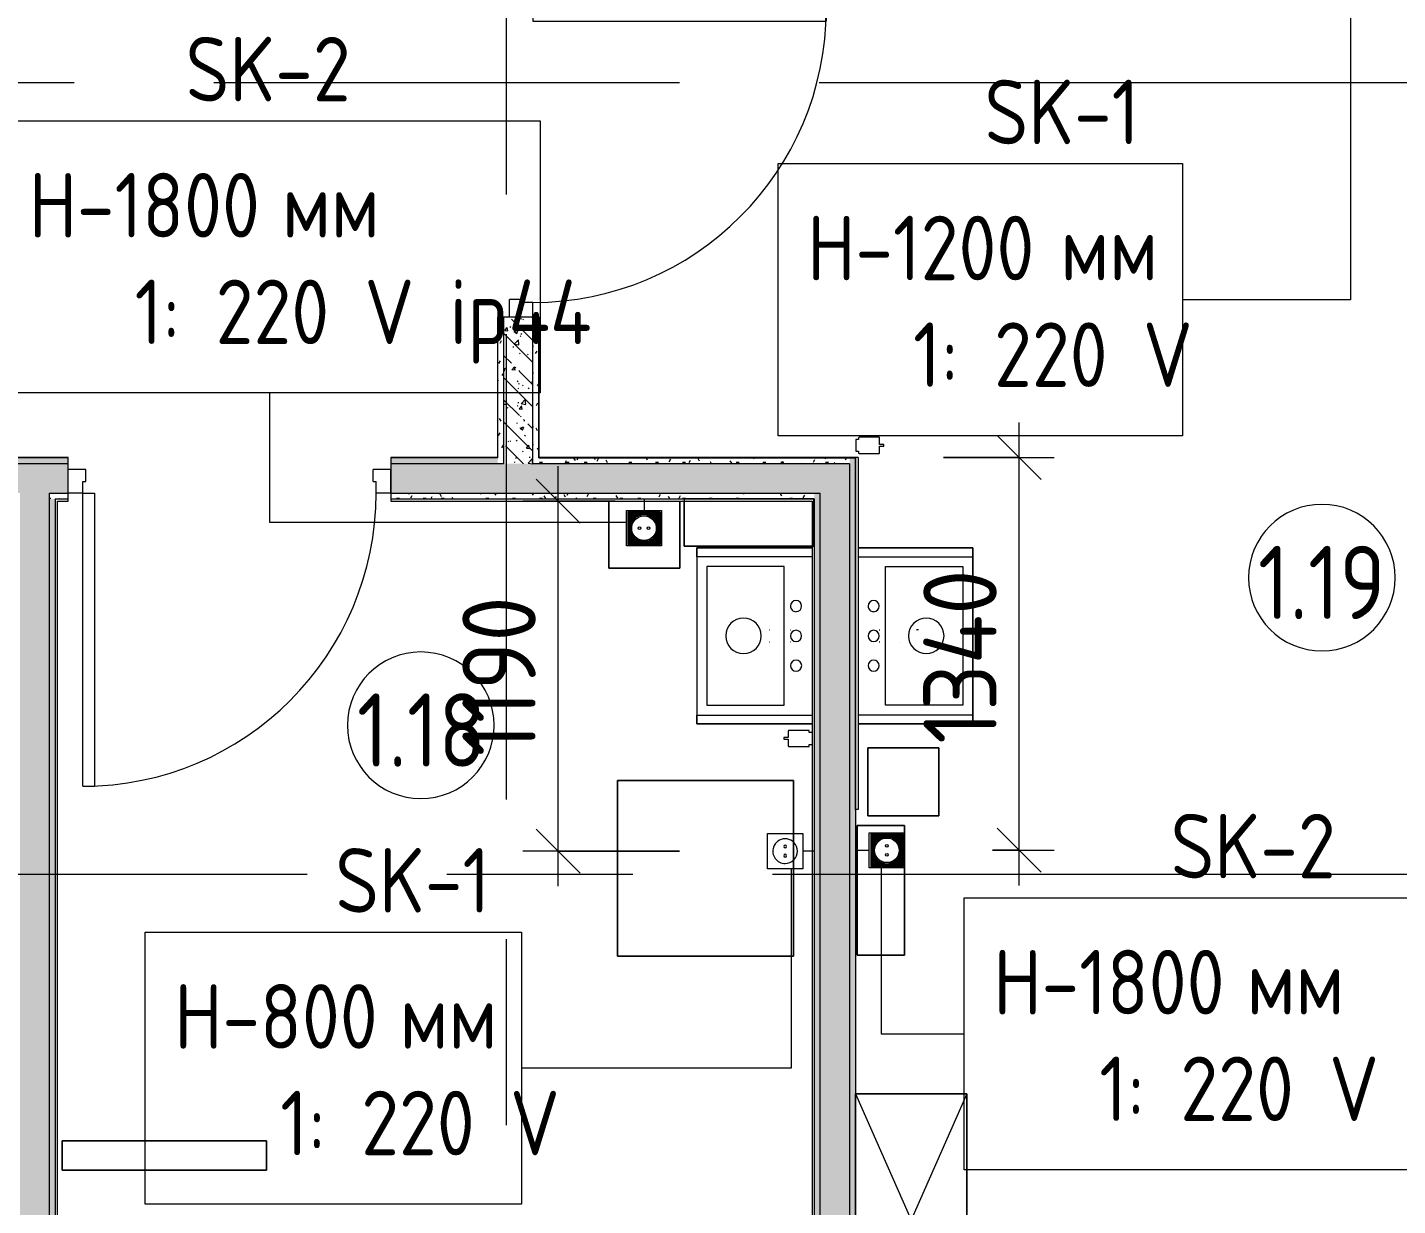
# Model space of a CAD drawing. Header units: millimetres. Extents: x 35881 to 234190, y -8553 to 29063.
# Drawn here: x 79026 to 83699, y 6670 to 10688 of the extents above; entities that cross this region are included whole.
import ezdxf

# ---------------------------------------------------------------- set-up
doc = ezdxf.new("R2010")
doc.units = ezdxf.units.MM
doc.linetypes.add('Осевая', pattern=[3175, 635, -476.25, 1587.5, -476.25])
for name, color, linetype, lineweight in [('0-1', 7, 'Continuous', 9), ('A-ANNO-DIMS', 7, 'Continuous', 9), ('A-ANNO-DIMS-100', 7, 'Continuous', 9), ('A-AREA-IDEN', 7, 'Continuous', 9), ('A-DETL-GENF', 7, 'Continuous', 9), ('A-DOOR', 7, 'Continuous', 9), ('A-DOOR-1', 7, 'Continuous', 13), ('A-DOOR-FRAM', 7, 'Continuous', 13), ('A-GENM', 7, 'Continuous', 9), ('A-WALL', 7, 'Continuous', 9), ('E-ELEC-FIXT-IDEN', 7, 'Continuous', 9), ('I-WALL', 7, 'Continuous', 9), ('P-SANR-FIXT', 7, 'Continuous', 9), ('Оси', 7, 'Continuous', 9), ('Оси-2', 7, 'Осевая', 9), ('Электрические приборы', 7, 'Continuous', 9)]:
    doc.layers.add(name, color=color, linetype=linetype, lineweight=lineweight)
for name, color, linetype, lineweight, true_color in [('A-WALL-1', 7, 'Continuous', 9, 0x3c3c3c), ('A-WALL-FNSH-1', 7, 'Continuous', 9, 0x3c3c3c), ('I-FURN-1', 7, 'Continuous', 9, 0xf0f0f0), ('Оси розеток', 7, 'Continuous', 9, 0xff1e23)]:
    doc.layers.add(name, color=color, linetype=linetype, lineweight=lineweight, true_color=true_color)
doc.styles.add('GOST Common', font='GOST_Common.ttf', dxfattribs={"width": 0.9, "height": 220})
doc.styles.add('GOST Common_1', font='GOST_Common.ttf', dxfattribs={"width": 0.9, "height": 250})
doc.styles.add('ISOCPEUR', font='isocpeur.ttf', dxfattribs={"width": 0.9, "height": 250})
doc.dimstyles.new('ISO-2_5_0_9К_БОЛЬШОЙ', dxfattribs={"dimscale": 304.8, "dimtxt": 248.995294, "dimasz": 0.492126, "dimexe": 0.393701, "dimexo": 0.984252, "dimgap": 0, "dimtad": 1, "dimdec": 0, "dimrnd": 10, "dimzin": 0, "dimdsep": 46, "dimtxsty": 'ISOCPEUR', "dimblk1": 'OBLIQUE', "dimblk2": 'OBLIQUE', "dimsah": 1, "dimcen": 0.09, "dimdle": 0.393701, "dimazin": 0, "dimtfac": 1, "dimtdec": 4, "dimtix": 1, "dimtmove": 0, "dimatfit": 3, "dimfxl": 1, "dimtvp": 1, "dimtolj": 1, "dimtzin": 0, "dimarcsym": 2})
pattern_1 = [(135, (0, 0), (-75.43415, -75.43415), [106.68, -17.78, 3.556, -17.78]), (135, (0, 75.39), (-75.43415, -75.43415), []), (50, (0, 0), (127.52922, -11.15758), [13.335, -146.685]), (355, (0, 0), (-24.66966, 133.74002), [10.668, -117.348]), (100.451, (10.63, -0.93), (102.85973, 122.58178), [11.333, -124.663]), (46.184, (0, 35.56), (189.75516, -29.43036), [20.002, -220.027]), (96.636, (15.81, 33.1), (166.1822, 173.1996), [17, -186.995]), (351.184, (0, 35.56), (166.18393, 173.19757), [16.002, -176.022]), (21, (17.78, 26.67), (106.13027, -71.58603), [13.335, -146.685]), (326, (17.78, 26.67), (43.26188, 128.93175), [10.668, -117.348]), (71.451, (26.62, 20.7), (149.39198, 57.34505), [11.333, -124.663]), (37.5, (0, 0), (2.162228, 59.188357), [3.353, -112.573, 3.353, -115.773, -117.792]), (37.5, (0, 0), (2.162228, 59.188357), [-235.052, 3.353, -114.44]), (7.5, (0, 0), (46.773857, 70.12615), [3.353, -64.567, 3.353, -109.906, -44.894]), (7.5, (0, 0), (46.773857, 70.12615), [-181.178, 3.353, -41.542]), (327.5, (-39.65, 0), (94.91367, -4.010093), [3.353, -41.097, 3.353, -135.331, -184.023]), (327.5, (-39.65, 0), (94.91367, -4.010093), [-183.134, 3.353, -180.67]), (317.5, (-57.43, 0), (103.69057, 17.79882), [3.353, -54.432, 3.353, -88.748, -130.683]), (317.5, (-57.43, 0), (103.69057, 17.79882), [-149.885, 3.353, -127.33])]
pattern_2 = [(0, (0, 0), (121.92, 30.48), [10.058, -81.382, 10.058, -81.382, -487.68]), (0, (0, 0), (121.92, 30.48), [-182.88, 10.058, -172.822, 10.058, -81.382, -213.36]), (0, (0, 0), (121.92, 30.48), [-457.2, 10.058, -50.902, 10.058, -142.342]), (120, (45.72, 15.24), (-87.356454, 90.345817), [10.058, -81.382, 10.058, -81.382, -487.68]), (120, (45.72, 15.24), (-87.356454, 90.345817), [-182.88, 10.058, -172.822, 10.058, -81.382, -213.36]), (120, (45.72, 15.24), (-87.356454, 90.345817), [-457.2, 10.058, -50.902, 10.058, -142.342]), (240, (60.96, 76.2), (-34.563546, -120.825817), [10.058, -81.382, 10.058, -81.382, -487.68]), (240, (60.96, 76.2), (-34.563546, -120.825817), [-182.88, 10.058, -172.822, 10.058, -81.382, -213.36]), (240, (60.96, 76.2), (-34.563546, -120.825817), [-457.2, 10.058, -50.902, 10.058, -142.342])]

# ---------------------------------------------------------------- blocks, each defined once
blk = doc.blocks.new('110_Дверь_СКБ_1Ст_Внутренняя1 - Д-4 _л_ 1100x2100h_су мгн-33293497-План размещения напольных электротехнических лючков и розеток 1 этажа в осях 12-23')
at = {"layer": 'A-DOOR'}
blk.add_arc((512.5, 50), 1000, 90, 180, dxfattribs=at)
at = {"layer": 'A-DOOR-1'}
for p, q in [((512.5, 1050), (472.5, 1050)), ((472.5, 50), (472.5, 1050)), ((512.5, 1050), (512.5, 50)), ((512.5, 50), (472.5, 50))]:
    blk.add_line(p, q, dxfattribs=at)
at = {"layer": 'A-DOOR-FRAM'}
for p, q in [((-537.5, 50), (-537.5, -30)), ((-537.5, 50), (-487.5, 50)), ((-487.5, 50), (-487.5, 10)), ((512.5, 50), (512.5, 10)), ((512.5, 50), (562.5, 50)), ((562.5, 50), (562.5, -30)), ((-477.5, 10), (-487.5, 10)), ((-477.5, 10), (-477.5, -30)), ((502.5, 10), (502.5, -30)), ((512.5, 10), (502.5, 10)), ((-537.5, -30), (-477.5, -30)), ((502.5, -30), (562.5, -30))]:
    blk.add_line(p, q, dxfattribs=at)
blk = doc.blocks.new('110_Дверь_СКБ_1Ст_Внутренняя1 - Д-4 _п_ 1100x2100h_су мгн 2-33304581-План размещения напольных электротехнических лючков и розеток 1 этажа в осях 12-23')
at = {"layer": 'A-DOOR'}
blk.add_arc((-487.5, 50), 1000, 360, 90, dxfattribs=at)
at = {"layer": 'A-DOOR-1'}
for p, q in [((-487.5, 1050), (-447.5, 1050)), ((-487.5, 1050), (-487.5, 50)), ((-447.5, 50), (-447.5, 1050)), ((-487.5, 50), (-447.5, 50))]:
    blk.add_line(p, q, dxfattribs=at)
at = {"layer": 'A-DOOR-FRAM'}
for p, q in [((-487.5, 50), (-537.5, 50)), ((-537.5, 50), (-537.5, -30)), ((-487.5, 50), (-487.5, 10)), ((562.5, 50), (512.5, 50)), ((512.5, 50), (512.5, 10)), ((562.5, 50), (562.5, -30)), ((-487.5, 10), (-477.5, 10)), ((-477.5, 10), (-477.5, -30)), ((502.5, 10), (512.5, 10)), ((502.5, 10), (502.5, -30)), ((-477.5, -30), (-537.5, -30)), ((562.5, -30), (502.5, -30))]:
    blk.add_line(p, q, dxfattribs=at)
blk = doc.blocks.new('Блок Розеток и Выключателей - Блок Розеток и Выключателей_SK1-V64-План размещения напольных электротехнических лючков и розеток 1 этажа в осях 12-23')
at = {"layer": 'A-DETL-GENF'}
for p, q in [((-60, -40), (60, -40)), ((-60, -71.4), (-60, -40)), ((60, -40), (60, -71.4)), ((-60, -160), (-60, -71.4)), ((60, -71.4), (60, -160)), ((60, -160), (-60, -160))]:
    blk.add_line(p, q, dxfattribs=at)
for centre, radius, start, end in [((0, -100), 42, 144, 180), ((0, -100), 42, 134.8487, 144), ((0, -100), 42, 45.1513, 134.8487), ((0, -100), 42, 0, 45.1513), ((0, -100), 42, 180, 252), ((-15.6, -100), 4.8, 0, 180), ((-15.6, -100), 4.8, 180, 0), ((0, -100), 42, 252, 0), ((15.6, -100), 4.8, 0, 180), ((15.6, -100), 4.8, 180, 0)]:
    blk.add_arc(centre, radius, start, end, dxfattribs=at)
at = {"layer": 'Оси розеток'}
blk.add_line((0, 0), (0, -40), dxfattribs=at)
blk = doc.blocks.new('Блок Розеток и Выключателей - Блок Розеток и Выключателей_SK2-27368969-План размещения напольных электротехнических лючков и розеток 1 этажа в осях 12-23')
at = {"layer": 'A-DETL-GENF'}
for p, q in [((-60, -40), (60, -40)), ((-60, -160), (-60, -40)), ((-55.2, -44.8), (-55.2, -155.2)), ((55.2, -44.8), (-55.2, -44.8)), ((55.2, -44.8), (55.2, -155.2)), ((60, -40), (60, -160)), ((-52.8, -47.2), (-52.8, -152.8)), ((52.8, -47.2), (-52.8, -47.2)), ((50.4, -49.6), (-50.4, -49.6)), ((-50.4, -49.6), (-50.4, -150.4)), ((48, -52), (-48, -52)), ((-48, -52), (-48, -148)), ((45.6, -54.4), (-45.6, -54.4)), ((-45.6, -54.4), (-45.6, -145.6)), ((-9.6, -56.8), (-43.2, -56.8)), ((-43.2, -56.8), (-43.2, -92.8)), ((-16.8, -59.2), (-40.8, -59.2)), ((-40.8, -59.2), (-40.8, -83.2)), ((-21.6, -61.6), (-38.4, -61.6)), ((-38.4, -61.6), (-38.4, -78.4)), ((-26.4, -64), (-36, -64)), ((-36, -64), (-36, -73.6)), ((-28.8, -66.4), (-33.6, -66.4)), ((-33.6, -66.4), (-33.6, -71.2)), ((9.6, -56.8), (43.2, -56.8)), ((16.8, -59.2), (40.8, -59.2)), ((21.6, -61.6), (38.4, -61.6)), ((26.4, -64), (36, -64)), ((28.8, -66.4), (33.6, -66.4)), ((33.6, -66.4), (33.6, -71.2)), ((36, -64), (36, -73.6)), ((38.4, -61.6), (38.4, -78.4)), ((40.8, -59.2), (40.8, -83.2)), ((43.2, -56.8), (43.2, -92.8)), ((45.6, -54.4), (45.6, -145.6)), ((48, -52), (48, -148)), ((50.4, -49.6), (50.4, -150.4)), ((52.8, -47.2), (52.8, -152.8)), ((-43.2, -143.2), (-43.2, -107.2)), ((-40.8, -140.8), (-40.8, -116.8)), ((-38.4, -138.4), (-38.4, -121.6)), ((-21.6, -138.4), (-38.4, -138.4)), ((-36, -136), (-36, -126.4)), ((-26.4, -136), (-36, -136)), ((-33.6, -133.6), (-33.6, -128.8)), ((-28.8, -133.6), (-33.6, -133.6)), ((21.6, -138.4), (38.4, -138.4)), ((26.4, -136), (36, -136)), ((28.8, -133.6), (33.6, -133.6)), ((33.6, -133.6), (33.6, -128.8)), ((36, -136), (36, -126.4)), ((38.4, -138.4), (38.4, -121.6)), ((40.8, -140.8), (40.8, -116.8)), ((43.2, -143.2), (43.2, -107.2)), ((60, -160), (-60, -160)), ((55.2, -155.2), (-55.2, -155.2)), ((52.8, -152.8), (-52.8, -152.8)), ((50.4, -150.4), (-50.4, -150.4)), ((48, -148), (-48, -148)), ((45.6, -145.6), (-45.6, -145.6)), ((-9.6, -143.2), (-43.2, -143.2)), ((-16.8, -140.8), (-40.8, -140.8)), ((9.6, -143.2), (43.2, -143.2)), ((16.8, -140.8), (40.8, -140.8))]:
    blk.add_line(p, q, dxfattribs=at)
for centre, radius in [((0, -100), 42), ((-15.6, -100), 4.8), ((15.6, -100), 4.8)]:
    blk.add_circle(centre, radius, dxfattribs=at)
at = {"layer": 'Оси розеток'}
blk.add_line((0, 0), (0, -40), dxfattribs=at)
blk = doc.blocks.new('Шкаф параметрический - 15_8-25548247-План размещения напольных электротехнических лючков и розеток 1 этажа в осях 12-23')
at = {"layer": 'I-FURN-1'}
for p, q in [((0, 0), (860, 380)), ((0, 380), (860, 0)), ((860, 380), (0, 380)), ((0, 380), (0, 0)), ((0, 0), (0, 380)), ((0, 380), (860, 380)), ((860, 0), (860, 380)), ((860, 380), (860, 0)), ((0, 0), (860, 0)), ((860, 0), (0, 0))]:
    blk.add_line(p, q, dxfattribs=at)
blk = doc.blocks.new('Мойка кухонная - Мойка Steel Hammer SH R 5151 GLOWE 2-V184-План размещения напольных электротехнических лючков и розеток 1 этажа в осях 12-23')
at = {"layer": 'P-SANR-FIXT'}
for p, q in [((-270, 400), (270, 400)), ((-270, 9), (-270, 400)), ((270, 400), (270, 9)), ((-236.6, 366.4), (236.1, 366.4)), ((-236.6, 102.3), (-236.6, 366.4)), ((236.1, 366.4), (236.1, 102.3)), ((236.1, 102.3), (-236.6, 102.3))]:
    blk.add_line(p, q, dxfattribs=at)
for centre, radius, start, end in [((0, 241.3), 60.5, 0, 180), ((0, 241.3), 60.5, 180, 0), ((-101.6, 61.9), 19, 90, 180), ((-101.6, 61.9), 19, 180, 270), ((-101.6, 61.9), 19.1, 0, 90), ((-101.6, 61.9), 19, 270, 0), ((0, 61.9), 19, 0, 180), ((0, 61.9), 19, 180, 0), ((101.6, 61.9), 19.1, 0, 180), ((101.6, 61.9), 19.1, 180, 0)]:
    blk.add_arc(centre, radius, start, end, dxfattribs=at)
blk = doc.blocks.new('Мойка кухонная - Мойка Steel Hammer SH R 5151 GLOWE 2-V185-План размещения напольных электротехнических лючков и розеток 1 этажа в осях 12-23')
at = {"layer": 'P-SANR-FIXT'}
for p, q in [((-270, -7.2), (-270, -400)), ((270, -400), (270, -7.2)), ((236.1, -102.3), (-236.6, -102.3)), ((-236.6, -102.3), (-236.6, -366.4)), ((236.1, -366.4), (236.1, -102.3)), ((-236.6, -366.4), (236.1, -366.4)), ((-270, -400), (270, -400))]:
    blk.add_line(p, q, dxfattribs=at)
for centre, radius, start, end in [((-101.6, -61.9), 19, 90, 180), ((-101.6, -61.9), 19, 360, 90), ((0, -61.9), 19, 360, 180), ((101.6, -61.9), 19.1, 360, 180), ((-101.6, -61.9), 19, 180, 270), ((-101.6, -61.9), 19.1, 270, 360), ((0, -61.9), 19, 180, 360), ((101.6, -61.9), 19.1, 180, 360), ((0, -241.3), 60.5, 360, 180), ((0, -241.3), 60.5, 180, 360)]:
    blk.add_arc(centre, radius, start, end, dxfattribs=at)
blk = doc.blocks.new('Холодильник встроенный 1180 мм - 7_10-25643654-План размещения напольных электротехнических лючков и розеток 1 этажа в осях 12-23')
at = {"layer": 'I-FURN-1'}
for p, q in [((305.1, 329.9), (-294.9, 329.9)), ((-294.9, 329.9), (-294.9, -270.1)), ((-294.9, -270.1), (-294.9, 329.9)), ((-294.9, 329.9), (305.1, 329.9)), ((305.1, -270.1), (305.1, 329.9)), ((305.1, 329.9), (305.1, -270.1)), ((-294.9, -270.1), (305.1, -270.1)), ((305.1, -270.1), (-294.9, -270.1))]:
    blk.add_line(p, q, dxfattribs=at)
blk = doc.blocks.new('смеситель для раковины - Default-V219-План размещения напольных электротехнических лючков и розеток 1 этажа в осях 12-23')
at = {"layer": '0-1'}
for p, q in [((-20.3, 19.4), (-20.3, 17.5)), ((20.3, 17.5), (20.3, 19.4))]:
    blk.add_line(p, q, dxfattribs=at)
at = {"layer": '0-1', "flags": 128}
for points in [[(-21, 151.3), (-21, 147.9), (-21, 145.7), (-21, 145.2), (-21, 144.9), (-21, 144.8), (-21, 144.7), (-21, 144.7)], [(21, 89.1), (21, 88.6), (21, 88.3), (21, 88.3)]]:
    blk.add_lwpolyline(points, dxfattribs=at)
blk = doc.blocks.new('смеситель для раковины - Default-V221-План размещения напольных электротехнических лючков и розеток 1 этажа в осях 12-23')
at = {"layer": '0-1'}
for p, q in [((-20.3, -17.5), (-20.3, -19.4)), ((20.3, -19.4), (20.3, -17.5))]:
    blk.add_line(p, q, dxfattribs=at)
at = {"layer": '0-1', "flags": 128}
for points in [[(-21, -89.3), (-21, -88.6), (-21, -88.2), (-21, -88), (-21, -88)], [(21, -88.3), (21, -88.3), (21, -88.5), (21, -88.9), (21, -89.1)]]:
    blk.add_lwpolyline(points, dxfattribs=at)
blk = doc.blocks.new('TOY_Диспансер мыло - Дозатор Elegance new 11654 019001 хром-V222-План размещения напольных электротехнических лючков и розеток 1 этажа в осях 12-23')
at = {"layer": 'A-GENM'}
for p, q in [((127.9, 96.6), (122.2, 96.6)), ((122.2, 96.6), (122.2, 81.7)), ((127.9, 81.7), (127.9, 96.6)), ((97.5, 79.7), (97.5, 12)), ((122.2, 81.7), (99.5, 81.7)), ((150.5, 81.7), (127.9, 81.7)), ((152.5, 12), (152.5, 79.7)), ((99.5, 10), (105, 10)), ((105, 10), (105, 0.5)), ((105, 0.5), (145, 0.5)), ((145, 0.5), (145, 10)), ((145, 10), (150.5, 10))]:
    blk.add_line(p, q, dxfattribs=at)
for centre, start, end in [((99.5, 79.7), 90, 180), ((150.5, 79.7), 360, 90), ((99.5, 12), 180, 270), ((150.5, 12), 270, 360)]:
    blk.add_arc(centre, 2, start, end, dxfattribs=at)
blk = doc.blocks.new('TOY_Диспансер мыло - Дозатор Elegance new 11654 019001 хром-33478243-План размещения напольных электротехнических лючков и розеток 1 этажа в осях 12-23')
at = {"layer": 'A-GENM'}
for p, q in [((127.9, 100.1), (122.2, 100.1)), ((122.2, 100.1), (122.2, 85.2)), ((127.9, 85.2), (127.9, 100.1)), ((97.5, 83.2), (97.5, 15.5)), ((122.2, 85.2), (99.5, 85.2)), ((150.5, 85.2), (127.9, 85.2)), ((152.5, 15.5), (152.5, 83.2)), ((99.5, 13.5), (105, 13.5)), ((105, 13.5), (105, 4)), ((145, 4), (145, 13.5)), ((145, 13.5), (150.5, 13.5))]:
    blk.add_line(p, q, dxfattribs=at)
for centre, start, end in [((99.5, 83.2), 90, 180), ((150.5, 83.2), 0, 90), ((99.5, 15.5), 180, 270), ((150.5, 15.5), 270, 360)]:
    blk.add_arc(centre, 2, start, end, dxfattribs=at)
blk = doc.blocks.new('Марка_Помещения - Номер-25198446-План размещения напольных электротехнических лючков и розеток 1 этажа в осях 12-23')
at = {"layer": 'A-AREA-IDEN'}
for start, end in [(360, 180), (180, 360)]:
    blk.add_arc((0, 0), 2.5, start, end, dxfattribs=at)
blk = doc.blocks.new('DIMBLOCK73-План размещения напольных электротехнических лючков и розеток 1 этажа в осях 12-23')
at = {"layer": 'A-ANNO-DIMS-100'}
for p, q in [((80835.9, 7758.7), (80835.9, 9192)), ((81029.8, 9072), (80715.9, 9072)), ((80835.9, 9072), (81029.8, 9072)), ((81250, 7878.7), (80715.9, 7878.7)), ((80835.9, 7878.7), (81250, 7878.7))]:
    blk.add_line(p, q, dxfattribs=at)
at = {"layer": 'A-ANNO-DIMS-100', "lineweight": 20}
for p, q in [((80835.9, 9072), (80760.9, 9147)), ((80835.9, 9072), (80910.9, 8997)), ((80835.9, 7878.7), (80760.9, 7953.7)), ((80835.9, 7878.7), (80910.9, 7803.7))]:
    blk.add_line(p, q, dxfattribs=at)
at = {"layer": 'A-ANNO-DIMS-100', "color": 0, "insert": (80509.3, 8202.4), "char_height": 250, "width": 655.049, "attachment_point": 1, "rotation": 90, "line_spacing_factor": 1.149209, "style": 'ISOCPEUR'}
blk.add_mtext('1190', dxfattribs=at)
blk = doc.blocks.new('_Oblique')
at = {"color": 0, "linetype": 'ByBlock', "lineweight": -2}
blk.add_line((-0.5, -0.5), (0.5, 0.5), dxfattribs=at)
blk = doc.blocks.new('DIMBLOCK74-План размещения напольных электротехнических лючков и розеток 1 этажа в осях 12-23')
at = {"layer": 'A-ANNO-DIMS-100'}
for p, q in [((82408, 7761.5), (82408, 9341)), ((82150, 9221), (82528, 9221)), ((82408, 9221), (82150, 9221)), ((82317, 7881.5), (82528, 7881.5)), ((82408, 7881.5), (82317, 7881.5))]:
    blk.add_line(p, q, dxfattribs=at)
at = {"layer": 'A-ANNO-DIMS-100', "lineweight": 20}
for p, q in [((82408, 9221), (82333, 9296)), ((82408, 9221), (82483, 9146)), ((82408, 7881.5), (82333, 7956.5)), ((82408, 7881.5), (82483, 7806.5))]:
    blk.add_line(p, q, dxfattribs=at)
at = {"layer": 'A-ANNO-DIMS-100', "color": 0, "insert": (82081.4, 8244.8), "char_height": 250, "width": 735.494, "attachment_point": 1, "rotation": 90, "line_spacing_factor": 1.149209, "style": 'ISOCPEUR'}
blk.add_mtext('1340', dxfattribs=at)

msp = doc.modelspace()

# ---------------------------------------------------------------- hatches: boundary and pattern name
at = {"layer": 'I-WALL'}
h = msp.add_hatch(dxfattribs=at)
h.set_pattern_fill('FP_22', color=256, style=0, pattern_type=2)
h.set_pattern_definition(pattern_1)
h.paths.add_polyline_path([(80750, 9200), (80750, 9700), (80650, 9700), (80650, 9200)])
h.paths.add_polyline_path([(80650, 10800), (80750, 10800), (80750, 10900), (80650, 10900)])
h = msp.add_hatch(dxfattribs=at)
h.set_pattern_fill('FP_58', color=256, style=0, pattern_type=2)
h.set_pattern_definition(pattern_2)
h.paths.add_polyline_path([(80770, 9200), (80770, 9700), (80750, 9700), (80750, 9200)])
h.paths.add_polyline_path([(80750, 10800), (80770, 10800), (80770, 10900), (80750, 10900)])
h = msp.add_hatch(dxfattribs=at)
h.set_pattern_fill('FP_58', color=256, style=0, pattern_type=2)
h.set_pattern_definition(pattern_2)
h.paths.add_polyline_path([(80650, 9200), (80650, 9700), (80630, 9700), (80630, 9200)])
h.paths.add_polyline_path([(80650, 10800), (80650, 10880), (80630, 10880), (80630, 10800)])
h = msp.add_hatch(dxfattribs=at)
h.set_pattern_fill('FP_58', color=256, style=0, pattern_type=2)
h.set_pattern_definition(pattern_2)
h.paths.add_polyline_path([(80450.5, 9200), (80630, 9200), (80630, 9220), (80265, 9220), (80265, 9200)])
h.paths.add_polyline_path([(79165, 9200), (79165, 9220), (78858, 9220), (78858, 9200), (78995.7, 9200)])
h.paths.add_polyline_path([(77758, 9200), (77758, 9220), (76930, 9220), (76930, 9200), (77541, 9200)])
h.paths.add_polyline_path([(75710, 9200), (75980, 9200), (75980, 9220), (75710, 9220)])
h = msp.add_hatch(dxfattribs=at)
h.set_pattern_fill('FP_58', color=256, style=0, pattern_type=2)
h.set_pattern_definition(pattern_2)
h.paths.add_polyline_path([(81830, 9200), (81830, 9220), (80770, 9220), (80770, 9200), (81177.9, 9200)])
h = msp.add_hatch(dxfattribs=at)
h.set_pattern_fill('FP_58', color=256, style=0, pattern_type=2)
h.set_pattern_definition(pattern_2)
h.paths.add_polyline_path([(81850, 3790), (81850, 9220), (81830, 9220), (81830, 3790)])
h = msp.add_hatch(dxfattribs=at)
h.set_pattern_fill('FP_22', color=256, style=0, pattern_type=2)
h.set_pattern_definition(pattern_1)
h.paths.add_polyline_path([(81730, 9100), (81830, 9100), (81830, 9200), (80265, 9200), (80265, 9100), (81177.9, 9100)])
h.paths.add_polyline_path([(79165, 9100), (79165, 9200), (78858, 9200), (78858, 9100), (79100.5, 9100)])
h.paths.add_polyline_path([(77758, 9100), (77758, 9200), (76930, 9200), (76930, 9100), (77541, 9100)])
h.paths.add_polyline_path([(75720, 9100), (75980, 9100), (75980, 9200), (75700, 9200), (75700, 9100)])
h = msp.add_hatch(dxfattribs=at)
h.set_pattern_fill('FP_22', color=256, style=0, pattern_type=2)
h.set_pattern_definition(pattern_1)
h.paths.add_polyline_path([(79000.5, 3750), (79100.5, 3750), (79100.5, 9100), (79000.5, 9100), (79000.5, 3873.5)])
h = msp.add_hatch(dxfattribs=at)
h.set_pattern_fill('FP_58', color=256, style=0, pattern_type=2)
h.set_pattern_definition(pattern_2)
h.paths.add_polyline_path([(81689.1, 9080), (81710, 9080), (81710, 9100), (80265, 9100), (80265, 9080), (81177.9, 9080)])
h.paths.add_polyline_path([(79165, 9080), (79165, 9100), (79100.5, 9100), (79100.5, 9080), (79120.5, 9080)])
h = msp.add_hatch(dxfattribs=at)
h.set_pattern_fill('FP_58', color=256, style=0, pattern_type=2)
h.set_pattern_definition(pattern_2)
h.paths.add_polyline_path([(79100.5, 3790), (79120.5, 3790), (79120.5, 9080), (79100.5, 9080), (79100.5, 3873.5)])
h = msp.add_hatch(dxfattribs=at)
h.set_pattern_fill('FP_58', color=256, style=0, pattern_type=2)
h.set_pattern_definition(pattern_2)
h.paths.add_polyline_path([(81710, 4155.5), (81730, 4155.5), (81730, 9100), (81710, 9100), (81710, 5091.4)])
h = msp.add_hatch(dxfattribs=at)
h.set_pattern_fill('FP_22', color=256, style=0, pattern_type=2)
h.set_pattern_definition(pattern_1)
h.paths.add_polyline_path([(81730, 3750), (81830, 3750), (81830, 9100), (81730, 9100), (81730, 5091.4)])

# ---------------------------------------------------------------- linework, layer by layer
at = {"layer": 'A-WALL'}
for p, q in [((80630, 9220), (80630, 9700)), ((80770, 9220), (80770, 9700)), ((80630, 9220), (80265, 9220)), ((80770, 9220), (81850, 9220)), ((79120.5, 9080), (79165, 9080)), ((79120.5, 9080), (79120.5, 3790)), ((80265, 9080), (81710, 9080)), ((81710, 4155.5), (81710, 9080)), ((81850, 8021), (81850, 3790))]:
    msp.add_line(p, q, dxfattribs=at)
at = {"layer": 'A-WALL-1'}
for p, q in [((80770, 9700), (80630, 9700)), ((80650, 9700), (80650, 9200)), ((80750, 9200), (80750, 9700)), ((79165, 9220), (78858, 9220)), ((79165, 9080), (79165, 9220)), ((80265, 9220), (80265, 9080)), ((81850, 8021), (81850, 9220)), ((79165, 9200), (78858, 9200)), ((80650, 9200), (80265, 9200)), ((81830, 9200), (80750, 9200)), ((81830, 9200), (81830, 3750)), ((79100.5, 9100), (79165, 9100)), ((79100.5, 9100), (79100.5, 3750)), ((80265, 9100), (81730, 9100)), ((81730, 3750), (81730, 9100))]:
    msp.add_line(p, q, dxfattribs=at)
at = {"layer": 'A-WALL-FNSH-1'}
for p, q in [((80630, 9700), (80629, 9700)), ((80629, 9700), (80629, 9221)), ((80771, 9700), (80770, 9700)), ((80771, 9221), (80771, 9700)), ((79165, 9221), (78858, 9221)), ((79165, 9220), (79165, 9221)), ((80629, 9221), (80265, 9221)), ((80265, 9221), (80265, 9220)), ((81850, 9221), (80771, 9221)), ((81850, 9220), (81850, 9221)), ((79128.5, 9072), (79165, 9072)), ((79128.5, 3798), (79128.5, 9072)), ((79165, 9072), (79165, 9080)), ((80265, 9080), (80265, 9072)), ((80265, 9072), (81702, 9072)), ((81702, 9072), (81702, 4158)), ((81851, 8021), (81850, 8021)), ((81851, 3791), (81851, 8021))]:
    msp.add_line(p, q, dxfattribs=at)
at = {"layer": 'E-ELEC-FIXT-IDEN'}
for p, q in [((83538.7, 10720), (83538.7, 9759.5)), ((83538.7, 9759.5), (82964.7, 9759.5)), ((79852.6, 9000), (79852.6, 9441.4)), ((81068.7, 9000), (79852.6, 9000)), ((81630, 7818.7), (81630, 7138.8)), ((81937, 7821.5), (81937, 7255.6)), ((81937, 7255.6), (82220.8, 7255.6)), ((81630, 7138.8), (80710.9, 7138.8))]:
    msp.add_line(p, q, dxfattribs=at)
at = {"layer": 'E-ELEC-FIXT-IDEN', "flags": 128}
for points in [[(78930.9, 10369.4), (80774.3, 10369.4), (80774.3, 9441.4), (78930.9, 9441.4)], [(81585.7, 10223.5), (82964.7, 10223.5), (82964.7, 9295.5), (81585.7, 9295.5)], [(82220.8, 7719.6), (84064.2, 7719.6), (84064.2, 6791.6), (82220.8, 6791.6)], [(79427.3, 7602.8), (80710.9, 7602.8), (80710.9, 6674.8), (79427.3, 6674.8)]]:
    msp.add_lwpolyline(points, close=True, dxfattribs=at)
at = {"layer": 'I-FURN-1'}
for p, q in [((81009, 9072), (81009, 8843.9)), ((81009, 8843.9), (81009, 9072)), ((81251, 8843.9), (81251, 9072)), ((81251, 9072), (81251, 8843.9)), ((81707.7, 9080.6), (81265.4, 9080.6)), ((81265.4, 9080.6), (81265.4, 8919.2)), ((81265.4, 8919.2), (81265.4, 9072)), ((81707.7, 8919.2), (81707.7, 9080.6)), ((81265.4, 8919.2), (81707.7, 8919.2)), ((81702, 8919.2), (81265.4, 8919.2)), ((81702, 8912.9), (81309.2, 8912.9)), ((81309.2, 8912.9), (81309.2, 8312.9)), ((81309.2, 8882.9), (81309.2, 8912.9)), ((81309.2, 8912.9), (81702, 8912.9)), ((82250, 8912.9), (81859, 8912.9)), ((81859, 8912.9), (82250, 8912.9)), ((82250, 8312.9), (82250, 8912.9)), ((82250, 8912.9), (82250, 8882.9)), ((81009, 8843.9), (81251, 8843.9)), ((81251, 8843.9), (81009, 8843.9)), ((81309.2, 8312.9), (81309.2, 8342.9)), ((82250, 8342.9), (82250, 8312.9)), ((81309.2, 8312.9), (81702, 8312.9)), ((81702, 8312.9), (81309.2, 8312.9)), ((81859, 8312.9), (82250, 8312.9)), ((82250, 8312.9), (81859, 8312.9)), ((82134.3, 8231.5), (81892.3, 8231.5)), ((81892.3, 8231.5), (81892.3, 7999.2)), ((81892.3, 7999.2), (81892.3, 8231.5)), ((81892.3, 8231.5), (82134.3, 8231.5)), ((82134.3, 7999.2), (82134.3, 8231.5)), ((82134.3, 8231.5), (82134.3, 7999.2)), ((81892.3, 7999.2), (82134.3, 7999.2)), ((82134.3, 7999.2), (81892.3, 7999.2)), ((82017.5, 7966.6), (81856.1, 7966.6)), ((81856.1, 7966.6), (81856.1, 7524.3)), ((81856.1, 7524.3), (81856.1, 7966.6)), ((81856.1, 7966.6), (82017.5, 7966.6)), ((82017.5, 7524.3), (82017.5, 7966.6)), ((82017.5, 7966.6), (82017.5, 7524.3)), ((81856.1, 7524.3), (82017.5, 7524.3)), ((82017.5, 7524.3), (81856.1, 7524.3)), ((79840.9, 6891), (79144, 6891)), ((79144, 6891), (79144, 6790.1)), ((79144, 6891), (79840.9, 6891)), ((79144, 6790.1), (79144, 6891)), ((79840.9, 6790.1), (79840.9, 6891)), ((79840.9, 6891), (79840.9, 6790.1)), ((79144, 6790.1), (79840.9, 6790.1)), ((79840.9, 6790.1), (79144, 6790.1))]:
    msp.add_line(p, q, dxfattribs=at)
at = {"layer": 'I-WALL'}
for p, q in [((81851, 8021), (81851, 9221)), ((81859, 9221), (81851, 9221)), ((81859, 9221), (81859, 8021)), ((81859, 8021), (81851, 8021))]:
    msp.add_line(p, q, dxfattribs=at)
at = {"layer": 'Оси'}
for p, q in [((82200, 10500), (84700, 10500)), ((82200, 7800), (84700, 7800))]:
    msp.add_line(p, q, dxfattribs=at)
at = {"layer": 'Оси-2'}
for p, q in [((80660, 593.7), (80660, 24890.1)), ((40450.8, 10500), (82200, 10500)), ((39180.8, 7800), (82200, 7800))]:
    msp.add_line(p, q, dxfattribs=at)

# ---------------------------------------------------------------- block references
at = {"layer": 'A-AREA-IDEN', "xscale": 99.99999999999993, "yscale": 99.99999999999993, "zscale": 99.99999999999993}
for p in [(83440.5, 8811.5), (80367.5, 8308)]:
    msp.add_blockref('Марка_Помещения - Номер-25198446-План размещения напольных электротехнических лючков и розеток 1 этажа в осях 12-23', p, dxfattribs=at)
at = {"layer": 'A-DOOR'}
for name, p, rotation in [('110_Дверь_СКБ_1Ст_Внутренняя1 - Д-4 _п_ 1100x2100h_су мгн 2-33304581-План размещения напольных электротехнических лючков и розеток 1 этажа в осях 12-23', (80700, 10262.5), 269.9999999999998), ('110_Дверь_СКБ_1Ст_Внутренняя1 - Д-4 _л_ 1100x2100h_су мгн-33293497-План размещения напольных электротехнических лючков и розеток 1 этажа в осях 12-23', (79727.5, 9150), 180)]:
    msp.add_blockref(name, p, dxfattribs=dict(at, rotation=rotation))
at = {"layer": 'I-FURN-1'}
for name, p, rotation in [('Холодильник встроенный 1180 мм - 7_10-25643654-План размещения напольных электротехнических лючков и розеток 1 этажа в осях 12-23', (81308.7, 7825.1), 270.0000000000001), ('Шкаф параметрический - 15_8-25548247-План размещения напольных электротехнических лючков и розеток 1 этажа в осях 12-23', (81850, 7050.5), 269.9999999999994)]:
    msp.add_blockref(name, p, dxfattribs=dict(at, rotation=rotation))
at = {"layer": 'P-SANR-FIXT'}
for name, p, rotation in [('TOY_Диспансер мыло - Дозатор Elegance new 11654 019001 хром-V222-План размещения напольных электротехнических лючков и розеток 1 этажа в осях 12-23', (81850.5, 9387.9), 269.9999999999998), ('Мойка кухонная - Мойка Steel Hammer SH R 5151 GLOWE 2-V185-План размещения напольных электротехнических лючков и розеток 1 этажа в осях 12-23', (81709.2, 8612.9), 269.999999999999), ('Мойка кухонная - Мойка Steel Hammer SH R 5151 GLOWE 2-V184-План размещения напольных электротехнических лючков и розеток 1 этажа в осях 12-23', (81850, 8612.9), 270.000000000001), ('смеситель для раковины - Default-V221-План размещения напольных электротехнических лючков и розеток 1 этажа в осях 12-23', (81646.3, 8612.4), 270.0000000000003), ('смеситель для раковины - Default-V219-План размещения напольных электротехнических лючков и розеток 1 этажа в осях 12-23', (81913.7, 8612.4), 269.9999999999997), ('TOY_Диспансер мыло - Дозатор Elegance new 11654 019001 хром-33478243-План размещения напольных электротехнических лючков и розеток 1 этажа в осях 12-23', (81706, 8137.9), 90)]:
    msp.add_blockref(name, p, dxfattribs=dict(at, rotation=rotation))
at = {"layer": 'Электрические приборы'}
msp.add_blockref('Блок Розеток и Выключателей - Блок Розеток и Выключателей_SK2-27368969-План размещения напольных электротехнических лючков и розеток 1 этажа в осях 12-23', (81128.7, 9080), dxfattribs=at)
for name, p, rotation in [('Блок Розеток и Выключателей - Блок Розеток и Выключателей_SK1-V64-План размещения напольных электротехнических лючков и розеток 1 этажа в осях 12-23', (81710, 7878.7), 269.9999999999997), ('Блок Розеток и Выключателей - Блок Розеток и Выключателей_SK2-27368969-План размещения напольных электротехнических лючков и розеток 1 этажа в осях 12-23', (81857, 7881.5), 89.9999999999999)]:
    msp.add_blockref(name, p, dxfattribs=dict(at, rotation=rotation))

# ---------------------------------------------------------------- texts
at = {"layer": 'A-AREA-IDEN', "char_height": 250, "width": 548.354, "attachment_point": 1, "style": 'GOST Common_1'}
for s, insert in [('1.19', (83222.5, 8920.1)), ('1.18', (80149.5, 8416.6))]:
    msp.add_mtext(s, dxfattribs=dict(at, insert=insert))
at = {"layer": 'E-ELEC-FIXT-IDEN', "char_height": 220, "attachment_point": 1, "style": 'GOST Common'}
for s, insert, width in [('SK-2', (79565.4, 10655.8), 707.088), ('SK-1', (82290, 10509.8), 656.582), ('H-1800 ', (79030.9, 10191.8), 1046.202), ('мм', (79894.1, 10191.8), 375.19), ('H-1200 ', (81685.7, 10045.8), 1046.202), ('мм', (82548.9, 10045.8), 375.19), ('   1: 220 V ip44', (79030.9, 9828), 1984.177), ('   1: 220 V', (81685.7, 9682), 1291.519), ('SK-2', (82924.8, 8005.9), 707.088), ('SK-1', (80075.8, 7889.1), 656.582), ('H-1800 ', (82320.8, 7541.9), 1046.202), ('мм', (83184, 7541.9), 375.19), ('H-800 ', (79527.3, 7425.1), 930.759), ('мм', (80295.3, 7425.1), 375.19), ('   1: 220 V ip44', (82320.8, 7178.1), 1984.177), ('   1: 220 V', (79527.3, 7061.3), 1291.519)]:
    msp.add_mtext(s, dxfattribs=dict(at, insert=insert, width=width))

# ---------------------------------------------------------------- dimensions: what is measured, and where the dimension line sits
at = {"layer": 'A-ANNO-DIMS'}
for base, p1, p2, override, picture, middle in [((82407.9778191, 9221), (82016.9999757, 7881.5), (81849.9999757, 9221), {"dimpost": '<>', "dimfxl": 1349.870086}, 'DIMBLOCK74-План размещения напольных электротехнических лючков и розеток 1 этажа в осях 12-23', (82282.9778191, 8551.25)), ((80835.9, 9072), (81550, 7878.7), (80729.8, 9072), {"dimpost": '<>', "dimfxl": 1447.942757}, 'DIMBLOCK73-План размещения напольных электротехнических лючков и розеток 1 этажа в осях 12-23', (80710.9, 8475.4))]:
    dim = msp.add_linear_dim(base=base, p1=p1, p2=p2, angle=90, dimstyle='ISO-2_5_0_9К_БОЛЬШОЙ', override=override, dxfattribs=at)
    dim.commit()
    dim.dimension.update_dxf_attribs({"geometry": picture, "text_midpoint": middle})

doc.saveas('drawing.dxf')
